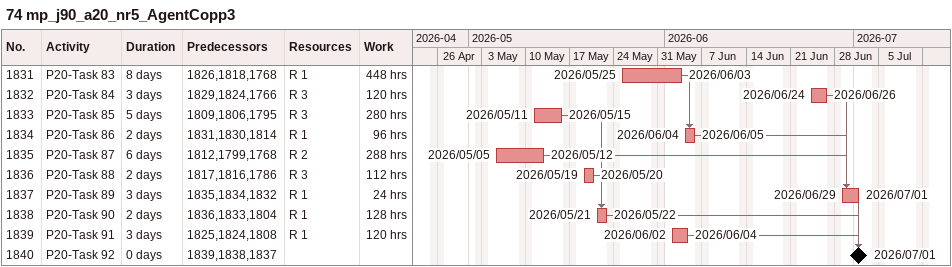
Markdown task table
74 mp_j90_a20_nr5_AgentCopp3

| ID | Task | Duration | Start | Finish | Predecessors | Resources | Work (h) |
|---|---|---|---|---|---|---|---|
| 1831 | P20-Task 83 | 8d | 2026-05-25 | 2026-06-03 | 1826, 1818, 1768 | R 1 | 448 |
| 1832 | P20-Task 84 | 3d | 2026-06-24 | 2026-06-26 | 1829, 1824, 1766 | R 3 | 120 |
| 1833 | P20-Task 85 | 5d | 2026-05-11 | 2026-05-15 | 1809, 1806, 1795 | R 3 | 280 |
| 1834 | P20-Task 86 | 2d | 2026-06-04 | 2026-06-05 | 1831, 1830, 1814 | R 1 | 96 |
| 1835 | P20-Task 87 | 6d | 2026-05-05 | 2026-05-12 | 1812, 1799, 1768 | R 2 | 288 |
| 1836 | P20-Task 88 | 2d | 2026-05-19 | 2026-05-20 | 1817, 1816, 1786 | R 3 | 112 |
| 1837 | P20-Task 89 | 3d | 2026-06-29 | 2026-07-01 | 1835, 1834, 1832 | R 1 | 24 |
| 1838 | P20-Task 90 | 2d | 2026-05-21 | 2026-05-22 | 1836, 1833, 1804 | R 1 | 128 |
| 1839 | P20-Task 91 | 3d | 2026-06-02 | 2026-06-04 | 1825, 1824, 1808 | R 1 | 120 |
| 1840 | P20-Task 92 | 0d | 2026-07-01 | 2026-07-01 | 1839, 1838, 1837 |  |  |
